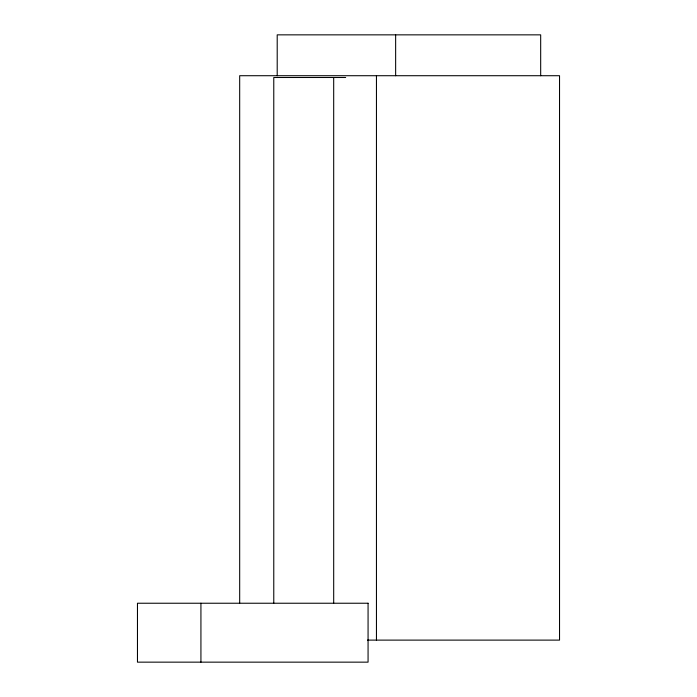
<?xml version="1.0" encoding="UTF-8"?>
<svg xmlns="http://www.w3.org/2000/svg" width="697" height="697" viewBox="0 0 697 697"><rect width="100%" height="100%" fill="white"/><g stroke="black" fill="none" stroke-linecap="round" stroke-linejoin="round"><path stroke-width="1.05" d="M345.668 77.498L273.773 77.498L273.773 603.114M367.45 640.116L559.534 640.116L559.534 75.712L239.681 75.712L239.681 603.14M540.68 75.712L540.68 34.85L277.206 34.85L277.206 75.712M395.643 34.85L395.643 75.712M376.45 75.712L376.45 640.116M333.689 77.498L333.689 603.114M200.928 603.236L200.928 662.15M368.068 603.236L137.466 603.236L137.466 662.15L368.068 662.15L368.068 603.236"/></g></svg>
